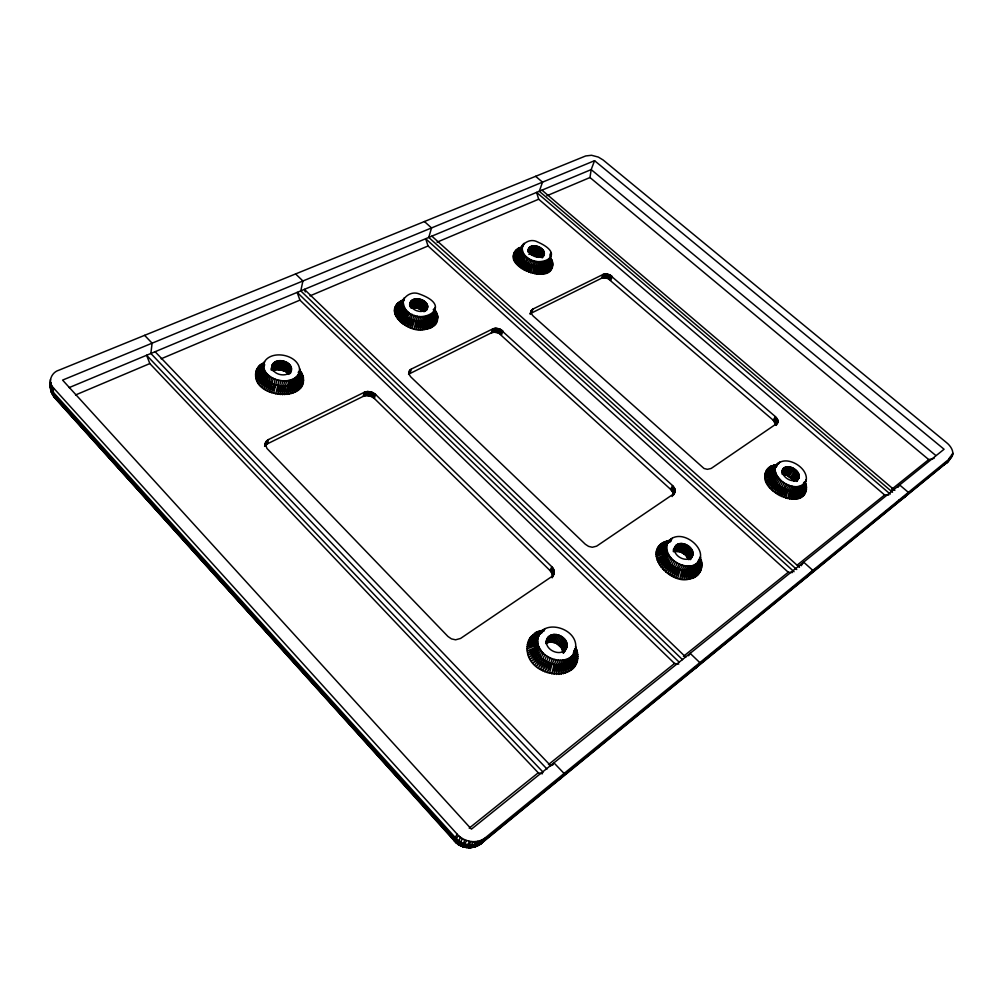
<?xml version="1.0" encoding="UTF-8"?>
<svg xmlns="http://www.w3.org/2000/svg" width="1003" height="1003" viewBox="0 0 1003 1003"><rect width="100%" height="100%" fill="white"/><g stroke="black" fill="none" stroke-linecap="round" stroke-linejoin="round"><path stroke-width="1.5" d="M403.018 299.91C404.134 332.72 462.872 309.777 419.48 294.042C405.839 288.362 394.079 308.372 406.566 316.609C416.772 324.834 435.452 323.731 435.126 307.319M693.01 554.208C693.926 544.968 676.398 538.247 674.38 549.042C674.166 557.818 690.302 564.238 693.01 554.208L690.039 559.323M550.321 257.332C565.278 292.726 487.734 263.99 521.986 246.826M537.671 641.13C538.586 617.647 576.399 626.374 575.785 646.622C574.029 669.302 537.784 660.726 537.671 641.13L535.439 645.681C537.47 666.456 570.682 673.452 575.409 650.032M575.446 646.408C590.466 684.171 527.465 681.024 527.076 648.816L535.439 645.681L536.103 640.591L538.975 634.485M549.794 258.323L552.728 262.422L549.318 258.398C548.679 270.697 530.399 267.274 524.218 260.956C513.122 252.693 525.748 235.542 537.608 241.974C576.374 259.125 521.184 274.183 522.087 245.66M806.362 479.359C807.377 465.016 780.108 452.152 775.106 468.664C774.767 482.619 800.72 495.118 806.362 479.359C803.077 491.019 793.398 494.178 783.017 488.085C775.883 484.762 767.759 473.378 775.883 467.047L770.442 466.408C744.778 488.097 814.423 519.078 805.171 481.641M464.477 839.624C463.599 851.597 450.66 842.42 458.634 835.775L53.347 387.772C47.254 382.043 51.567 372.226 58.914 370.195L585.689 155.954L591.532 155.277L598.34 157.082L603.091 159.966L946.569 442.649C950.744 445.884 955.633 453.068 950.819 457.719L485.465 837.668C477.691 843.999 465.731 842.357 458.634 835.775M255.502 373.292L262.548 369.931C261.821 345.07 307.608 353.708 298.443 376.363C293.014 393.866 258.511 385.628 263.275 367.324L256.956 368.778C245.02 400.912 320.421 404.347 299.709 369.819M288.425 380.488L286.933 394.442L285.479 385.829L286.595 380.739C292.964 380.45 300.599 375.799 299.646 368.577M425.949 316.472L424.457 321.374L424.081 329.561C408.585 333.836 379.836 310.428 403.294 299.897M543.551 261.72L541.796 266.434L541.432 274.057L540.366 266.585L542.121 261.871M566.181 659.51L563.824 664.011L563.347 673.765L562.006 664.487L564.35 659.987M50.463 379.36C49.16 386.832 50.877 396.599 58.262 400.247M50.501 382.256L50.94 390.894L55.052 398.178L455.613 841.755M50.877 383.698L51.416 392.248M699.843 560.125C690.578 586.579 647.136 556.652 670.944 539C686.065 528.067 713.948 555.662 693.148 565.454L690.54 569.905L690.077 578.844C668.374 586.266 637.958 547.111 670.079 540.316M51.479 385.102L51.529 392.261L54.175 397.075M52.306 386.468L52.106 392.236L53.736 396.085L458.058 843.962L457.581 842.833M53.347 387.772L53.335 394.856L55.967 399.018M693.148 565.454C680.335 569.165 661.842 555.888 667.985 541.996M800.106 486.217L797.335 490.592L796.896 498.842L795.943 490.893L798.714 486.518M265.193 443.564L266.974 448.466L447.977 636.491L451.463 638.886L455.6 639.814L460.578 638.435L552.014 576.412C555.461 574.205 554.621 569.127 551.813 566.745L375.523 394.405L372.502 392.411L367.599 391.483L364.29 392.286L268.428 439.59L265.933 441.709L264.604 446.36M483.759 838.897L481.252 843.347C472.814 848.638 461.167 845.905 454.773 838.658L53.134 393.515L50.689 389.477L50.576 382.281L50.651 388.011L53.121 392.085L455.274 837.555C462.12 845.416 475.246 847.911 483.647 841.066L485.465 837.668M50.451 388.073L50.25 383.685M265.933 441.709L265.043 445.896L267.525 443.777L363.161 396.386L366.459 395.583L371.348 396.498L374.357 398.479L550.02 570.544L552.076 573.591L552.44 576.813L554.245 573.014M949.477 457.669L949.402 458.747L952.775 454.284M950.393 456.553L948.362 461.079L483.521 841.191M291.509 368.69C289.942 378.645 271.989 375.674 271.851 366.245C274.734 355.313 296.374 361.87 290.544 373.053M567.008 646.496C568.914 635.438 548.804 628.768 546.409 641.017C545.356 651.561 563.924 657.88 567.008 646.496L563.673 652.953M285.479 385.829L284.752 394.63L283.586 385.929L284.702 380.839L286.595 380.739M424.332 316.66L422.852 321.562L422.163 329.699L421.185 321.624L422.664 316.722M540.366 266.585L539.727 274.145L538.887 266.622L540.63 261.896M562.006 664.487L561.166 674.179L560.088 664.776L562.432 660.275M691.568 565.83L688.948 570.281L688.171 579.17L687.281 570.494L689.888 566.031M795.943 490.893L795.203 499.08L794.451 491.044L797.222 486.668M688.948 570.281L690.077 578.844C700.069 577.54 704.921 565.542 699.918 557.179M283.586 385.929L282.533 394.668L281.667 385.879L282.771 380.789L284.702 380.839M544.328 254.035C544.717 246.901 531.377 242.212 528.343 249.233C528.594 256.078 540.805 260.441 544.328 254.035L543.325 256.73M421.185 321.624L420.194 329.699L419.467 321.562L420.947 316.647M799.165 477.303C800.356 469.379 785.713 461.994 782.302 470.557C781.801 478.168 795.203 485.113 799.165 477.303L796.796 481.064M538.887 266.622L537.959 274.107L537.345 266.535L539.087 261.808M560.088 664.776L558.897 674.417L558.119 664.876L560.451 660.375M687.281 570.494L686.165 579.32L685.538 570.544L688.133 566.081M794.451 491.044L793.423 499.181L792.897 491.056L795.655 486.668M531.302 310.617L531.327 313.638L533.057 315.932L704.018 468.489L707.403 469.329L711.177 468.451L777.651 422.953L777.751 419.856L775.357 416.584L609.661 274.784L605.599 273.919L603.041 274.458L532.982 309.037L531.302 310.617L530.073 313.914M546.898 195.735L589.977 177.531L591.181 169.607L594.566 160.693L944.074 449.244L471.423 829.155L62.587 380.099L594.566 160.693M281.667 385.879L280.288 394.555L279.737 385.691L280.827 380.601L282.771 380.789M419.467 321.562L418.188 329.561L417.737 321.349L419.204 316.447M537.345 266.535L536.141 273.957L535.778 266.322L537.508 261.595M558.119 664.876L556.565 674.442L556.101 664.788L558.42 660.275M685.538 570.544L684.109 579.295L683.733 570.419L686.328 565.955M792.897 491.056L791.58 499.118L791.279 490.906L794.037 486.53M263.839 363.475C261.921 373.091 272.528 379.61 280.827 380.601M279.737 385.691L278.032 394.292L277.806 385.353L278.897 380.25M417.737 321.349L416.157 329.285L415.994 321.023L417.461 316.108M535.778 266.322L534.311 273.681L534.185 265.996L535.915 261.269M263.676 367.562L262.648 372.69L255.564 376.501L262.498 371.298L264.303 362.196M556.101 664.788L554.208 674.279L554.057 664.5L556.377 659.987M683.733 570.419L682.002 579.107L681.915 570.13L684.497 565.654M791.279 490.906L789.687 498.917L789.624 490.617L792.383 486.229M264.591 370.333L263.551 375.461L256.442 379.736L262.999 374.081L264.027 368.954M266.284 373.003L265.243 378.118L258.135 382.895L264.303 376.802L265.344 371.687M267.4 374.244L266.359 379.36L262.046 387.246L267.638 380.538L268.679 375.423M427.729 306.981C425.059 315.268 409.613 310.955 410.152 302.743C413.788 294.218 431.39 300.674 426.877 309.777M271.236 369.167L272.039 365.255M271.261 370.195L272.44 364.315M271.688 377.504L270.622 382.607L265.444 389.728L269.055 381.629L270.12 376.514M271.826 369.305L273.042 363.45M272.302 369.994L273.819 362.685M274.772 362.02L272.941 370.797L277.919 369.455L285.316 370.997L276.364 369.217L277.919 369.455L279.762 360.691M274.032 370.245L275.863 361.481M275.135 379.134L274.057 384.237L269.331 391.772L273.368 378.382M275.236 369.844L277.079 361.067M276.54 369.568L278.383 360.804M675.006 491.997L675.006 489.263L672.599 485.602L500.096 329.122L495.658 328.232L492.774 328.884L411.318 369.079L409.274 370.897L409.023 374.295L410.741 376.852L585.313 544.24L588.573 546.384L592.297 547.262L596.609 546.171L673.439 494.053L675.006 491.997L673.677 494.479M273.568 393.314L276.991 379.761M281.191 360.716L279.323 369.48L276.364 369.217M278.195 369.292L280.752 369.656L282.62 360.904M264.867 445.395L265.469 442.611M265.707 445.069L266.597 440.894M287.259 372.088L282.156 369.982L284.025 361.218M266.535 444.367L267.437 440.179M267.525 443.777L268.428 439.59M285.391 361.682L283.498 370.433L285.805 371.311M286.67 362.271L284.777 371.022L288.588 372.966M287.836 362.986L285.943 371.724L288.588 374.37M286.983 372.527L288.889 363.788M287.861 373.417L289.779 364.678M288.902 372.915L290.506 365.631M289.428 373.918L291.033 366.634M290.093 373.492L291.371 367.662M290.18 380.099L289.052 385.177L289.04 394.116L287.309 385.578M291.058 393.627L289.052 385.177L292.989 393L290.707 384.638L291.835 379.56M290.707 384.638L294.794 392.248L292.237 383.961L293.377 378.896M292.237 383.961L296.474 391.358L293.641 383.171L294.782 378.093M293.641 383.171L297.991 390.343L294.882 382.256L296.023 377.178M294.882 382.256L299.358 389.227L295.96 381.24L297.114 376.163M295.96 381.24L300.561 387.998L296.875 380.124L298.016 375.059M299.721 369.944L297.59 378.933L301.577 386.682L296.875 380.124M302.404 385.29L297.59 378.933L303.031 383.836L298.117 377.68L299.596 371.298M537.32 246.362L534.148 255.489L538.373 257.395L534.373 254.474L528.832 254.185M275.787 393.866L277.806 385.353M414.139 328.884L415.994 321.023M532.468 273.292L534.185 265.996M551.826 673.928L554.057 664.5M679.871 578.744L681.915 570.13M787.756 498.554L789.624 490.617M403.507 298.844L401.187 307.144L394.555 308.987L401.3 305.965L402.755 302.781L396.862 304.059L402.228 302.304M549.456 673.377L552.014 664.024L554.333 659.51M677.727 578.217L680.072 569.679L682.654 565.203M785.8 498.052L787.957 490.191L790.703 485.803M412.12 328.345L415.731 315.644M530.625 272.791L534.336 260.83M363.161 396.386L364.29 392.286M364.164 395.972L365.305 391.885M365.268 395.709L366.408 391.609M366.459 395.583L367.599 391.483M367.687 395.596L368.828 391.509M368.928 395.759L370.082 391.671M370.157 396.06L371.311 391.972M371.348 396.498L372.502 392.411M372.464 397.05L373.617 392.975M373.467 397.727L374.633 393.64M374.357 398.479L375.523 394.405M403.106 301.552L404.159 297.853M402.905 304.649L401.488 309.588L394.756 313.199L401.25 308.36L402.654 303.42M403.946 307.119L402.529 312.046L395.809 316.083L401.927 310.817L403.344 305.89M405.676 309.501L404.247 314.428L397.564 318.904L403.306 313.262L404.723 308.322M406.767 310.617L405.337 315.544L401.388 322.803L406.566 316.609L408.008 311.682M409.6 304.736L410.428 301.916M409.65 305.388L410.879 301.163M409.876 306.128L411.518 300.486M410.24 306.956L412.296 299.922M410.841 313.563L409.387 318.49L404.61 325.047L409.362 312.66M413.223 299.458L410.754 307.908L416.684 307.482L423.366 310.792M414.277 299.107L411.794 307.557L416.822 308.071L422.978 310.604L421.461 309.4L423.993 300.975M412.935 307.344L415.418 298.894M417.9 298.869L415.405 307.307L411.907 307.407L414.139 307.257L416.634 298.819M414.038 315.067L412.584 319.982L408.234 326.915L412.396 314.365M420.458 299.358L417.95 307.783L416.822 308.071L419.179 299.044M421.711 299.784L419.191 308.209L417.95 307.783M420.019 309.125L419.191 308.209L421.536 309.814L420.37 308.748L422.89 300.323M424.996 301.702L422.451 310.128L424.031 311.783L426.576 303.357M423.316 310.93L425.861 302.505M425.009 311.269L427.128 304.26M425.811 310.78L427.516 305.175M426.438 310.291L427.717 306.078M409.801 370.195L408.572 374.244L491.37 332.833L494.253 332.181L498.692 333.071L670.606 489.339L672.637 492.034L673.189 494.868M409.249 373.63L410.49 369.58M410.077 373.129L411.318 369.079M427.466 316.146L425.974 321.048L425.924 329.297L424.081 329.561L422.852 321.562M424.457 321.374L425.924 329.297L429.347 328.382L427.391 320.596L428.895 315.694M427.692 328.909L425.974 321.048L429.347 328.382L430.901 327.743L428.707 320.032L430.212 315.13M427.391 320.596L430.901 327.743L432.318 326.978L429.886 319.343L431.39 314.453M428.707 320.032L432.318 326.978L433.584 326.113L430.914 318.553L432.431 313.663M429.886 319.343L433.584 326.113L434.713 325.148L431.791 317.675L433.309 312.786M430.914 318.553L434.713 325.148L435.678 324.082L432.519 316.71L434.023 311.82M435.126 308.51L433.058 315.657L436.481 322.928L435.678 324.082L431.791 317.675M680.824 564.589L678.241 569.065L675.608 577.527L680.072 569.679M789.022 485.226L786.277 489.614L783.857 497.413L787.957 490.191M532.769 260.291L528.807 272.177L532.606 265.569M552.314 658.846L547.111 672.637L552.014 664.024M412.584 319.982L410.152 327.693L414.264 320.559M274.057 384.237L271.412 392.612L275.913 384.864M432.519 316.71L436.481 322.928L437.784 316.321L434.6 309.288M787.368 484.524L784.622 488.912L781.914 496.635L786.277 489.614M491.37 332.833L492.774 328.884M523.265 243.98L519.855 253.395L513.398 255.238L519.88 252.355L522.601 244.782M550.346 658.006L544.805 671.722L550.008 663.359M679.018 563.824L673.502 576.687L678.241 569.065M492.235 332.494L493.639 328.545M521.999 250.838L520.319 255.577L513.9 259.012L520.005 254.486L521.685 249.734M522.826 246.813L524.08 243.265M493.213 332.269L494.604 328.32M523.127 253.057L521.435 257.796L515.066 261.595L520.795 256.693L522.488 251.954M494.253 332.181L495.658 328.232M531.251 259.652L527.026 271.449L531.051 265.03M495.357 332.219L496.761 328.269M524.857 255.201L523.165 259.94L516.858 264.14L522.224 258.887L523.917 254.148M496.472 332.382L497.877 328.432M497.588 332.67L499.005 328.721M525.923 256.216L520.582 267.676L525.409 261.921L527.114 257.182M527.904 250.549L528.882 247.829M527.929 251.314L529.396 247.239M498.692 333.071L500.096 329.122M528.105 252.167L530.048 246.738M499.72 333.585L501.136 329.636M528.907 251.766L530.85 246.349M529.321 252.831L531.753 246.061M500.673 334.187L502.089 330.25M529.785 258.912L528.079 263.639L523.641 269.732L528.405 258.084M529.835 253.997L532.769 245.885M501.525 334.877L502.942 330.927M530.926 253.947L533.847 245.823M534.988 245.885L532.054 253.997L529.484 254.248M533.207 254.173L531.151 254.712L532.656 255.05L533.207 254.173L536.154 246.061M538.473 246.763L535.602 256.028M534.373 254.474L532.656 255.05L535.514 254.875L537.019 256.668L536.618 255.376L539.576 247.265M542.397 249.258L539.426 257.357L537.646 255.953L540.617 247.854M538.598 256.63L541.557 248.518M540.63 256.781L543.112 250.035M541.194 257.583L543.676 250.838M542.096 257.056L544.09 251.665M542.347 257.871L544.341 252.48M543.425 255.978L544.416 253.27M519.88 252.355L513.574 254.06L520.068 251.352L522.413 248.004L517.962 248.393L522.011 247.628M544.892 261.457L543.137 266.171L543.062 273.844L541.796 266.434M544.616 273.518L543.137 266.171L546.071 273.079L544.378 265.795L546.134 261.081M544.378 265.795L547.4 272.528L545.507 265.306L547.262 260.592M549.945 254.95L550.823 252.606M545.507 265.306L548.616 271.863L546.51 264.717L548.265 260.003M550.196 256.041L551.073 253.696M546.51 264.717L549.694 271.111L547.375 264.027L549.142 259.313M547.375 264.027L550.634 270.258L548.102 263.25L551.161 254.749M548.102 263.25L551.424 269.331L548.666 262.397L551.086 255.79M530.248 313.914L531.715 310.002M532.28 309.463L530.813 313.375L601.474 278.27L604.007 277.731L608.069 278.596L773.238 420.219L775.908 425.147L778.04 421.511M531.515 312.936L532.982 309.037M677.276 562.909L671.446 575.697L676.448 568.3M785.738 483.697L780.021 495.733L784.622 488.912M548.453 657.003L542.573 670.618L548.052 662.532M528.079 263.639L525.296 270.634L529.534 264.378M409.387 318.49L406.378 326.038L410.954 319.293M270.622 382.607L267.325 390.806L272.289 383.485M700.37 558.821L695.618 566.883L699.003 573.666L696.508 565.792L699.944 572.324L697.21 564.589L698.075 561.906L701.849 566.056L698.953 561.567M601.474 278.27L603.041 274.458M602.226 277.981L603.806 274.17M603.079 277.793L604.659 273.982M604.007 277.731L605.599 273.919M604.997 277.781L606.589 273.969M606.025 277.944L607.617 274.132M607.053 278.22L608.645 274.408M608.069 278.596L609.661 274.784M609.034 279.06L610.626 275.261M609.937 279.624L611.529 275.812M610.752 280.251L612.344 276.439M784.183 482.756L778.165 494.705L783.017 488.085M675.608 561.868L669.465 574.569L674.718 567.397M546.66 655.849L540.429 669.365L546.171 661.529M478.632 844.388L481.064 843.673L947.459 462.17L950.067 458.634M949.151 459.738L946.418 463.123L942.67 465.179M550.02 570.544L551.813 566.745M550.873 571.497L552.666 567.698M551.562 572.525L553.368 568.714M552.076 573.591L553.882 569.792M552.402 574.681L554.208 570.883M552.528 575.76L554.333 571.961M552.164 577.816L553.969 574.017M782.691 481.703L776.385 493.564L781.462 487.145M674.029 560.715L667.559 573.315L673.051 566.356M544.98 654.545L538.385 667.96L544.378 660.363M527.076 648.816L527.691 642.835L536.103 640.591L539.827 633.043M537.671 639.375L535.452 643.939L527.277 644.766L535.677 642.233L537.896 637.67M540.855 631.714L538.624 636.278L530.198 637.569L527.691 642.835L535.677 642.233M540.391 633.946L542.071 630.523M525.409 261.921L522.061 268.741L526.7 262.824M541.77 632.906L543.438 629.483M538.298 644.716L536.066 649.267L527.754 652.978L535.652 647.474L537.871 642.923M543.839 630.887L544.968 628.605M406.566 316.609L402.943 323.969L407.92 317.587M539.777 648.251L537.533 652.79L529.283 657.115L536.705 651.047L538.937 646.496M267.638 380.538L263.676 388.525L269.055 381.629M542.046 651.574L539.777 656.112L531.628 661.09L538.573 654.483L540.818 649.944M546.434 640.127L547.726 637.519M545.983 641.795L548.566 636.579M546.347 642.296L549.581 635.789M545.695 643.6L546.848 642.973L550.747 635.162M546.848 642.973L548.139 642.509L552.026 634.711M543.425 653.116L536.467 666.418L542.698 659.071M548.139 642.509L549.519 642.246L553.418 634.435M549.519 642.246L550.96 642.171L554.872 634.36M550.96 642.171L552.452 642.284L556.377 634.485M456.992 834.132L454.447 839.599L454.61 841.429M552.452 642.284L553.944 642.584L557.881 634.786M559.361 635.275L555.411 643.073L553.944 642.584M560.777 635.94L556.828 643.725L561.379 647.775L563.097 652.966L567.109 645.217M562.119 636.767L558.157 644.553L560.577 644.628L559.373 645.506L563.347 637.732M460.452 837.254L457.468 843.786L460.904 846.056M560.464 646.584L564.438 638.811M462.408 838.533L459.161 845.14L458.935 843.874M565.366 640.002L561.379 647.775L563.586 649.054M562.119 649.029L566.106 641.256M562.658 650.333L566.657 642.572M562.984 651.649L566.996 643.888M466.646 840.489L463.01 846.695L460.853 845.968M564.689 651.599L566.695 647.725M468.865 841.128C470.282 844.852 461.367 849.29 463.549 845.955L463.988 846.695L462.421 846.244M471.122 841.53L467.574 847.334L464.264 847.134L467.034 847.623M567.899 658.858L565.542 663.347L565.441 673.151L563.824 664.011M567.422 672.361L565.542 663.347L569.278 671.383L567.121 662.519L569.478 658.018M473.391 841.693L469.705 847.472L465.593 846.983M567.121 662.519L570.97 670.242L568.551 661.516L570.92 657.015M573.929 651.724L575.709 648.352M568.551 661.516L572.512 668.951L569.829 660.363L572.199 655.874M668.813 540.88L664.375 549.067L656.802 549.744L664.839 547.738L667.296 544.378L661.654 543.313L667.083 543.463M569.829 660.363L573.879 667.522L570.92 659.071L574.907 651.649M475.623 841.605C474.494 843.912 472.288 849.604 468.765 847.021L467.185 847.084L473.855 847.084L477.804 841.279M479.91 840.702L475.836 846.545L469.542 847.497M481.904 839.912L478.607 845.19L474.921 846.871M670.606 489.339L672.599 485.602M671.421 490.191L673.427 486.455M672.11 491.094L674.116 487.358M672.637 492.034L674.643 488.311M673 493L675.006 489.263M673.189 493.94L675.195 490.216M672.098 496.548L675.195 491.131M673.314 495.269L674.655 492.786M667.923 543.25L669.803 539.865M666.519 547.45L664.011 551.951L656.125 553.004L664.099 550.484L666.594 545.971M669.064 542.372L670.944 539M670.982 540.517L672.236 538.26M656.225 556.515L664.124 553.468L666.631 548.967M667.446 552.076L664.926 556.577L657.115 560.125L664.425 555.01L666.945 550.509M669.001 555.16L666.468 559.661L658.758 563.749L665.616 558.132L668.136 553.631M673.352 549.531L675.984 545.243M671.233 558.094L668.688 562.583L661.102 567.222L667.496 561.153L670.029 556.652M673.201 551.011L676.824 544.579M552.565 765.264L553.932 762.844L564.1 773.463L560.426 778.917L556.853 780.459M673.464 551.775L677.815 544.065M678.931 543.701L674.568 551.412L681.062 552.039L687.745 556.427L680.159 551.362L686.428 555.186M675.771 551.211L680.134 543.488M677.05 551.174L681.426 543.45M672.562 559.448L665.754 571.936L671.483 565.203M678.379 551.299L682.755 543.588M684.121 543.889L679.733 551.587L678.454 550.735M681.062 552.039L685.463 544.341M682.366 552.64L686.767 544.942M683.607 553.38L688.02 545.682M684.748 554.233L689.174 546.547M692.822 551.951L688.371 559.636L685.776 555.198L690.214 547.5M688.885 558.169L686.679 556.239L691.105 548.553M687.419 557.342L691.857 549.657M687.983 558.483L692.434 550.797M689.299 559.498L693.01 553.104M690.352 559.649L692.81 555.261M690.929 558.784L692.421 556.226M773.238 420.219L775.357 416.584M536.103 640.591L528.33 640.98L536.755 639.049L537.595 637.607L530.198 637.569L536.103 632.341L544.153 629.734M774.028 420.984L776.146 417.348M774.705 421.799L776.823 418.151M775.231 422.639L777.363 419.003M775.62 423.492L777.751 419.856M775.846 424.332L777.977 420.696M776.234 425.372L777.927 422.263M694.628 564.915L692.007 569.378L691.894 578.355L690.54 569.905M693.6 577.715L692.007 569.378L695.179 576.913L693.361 568.688L695.982 564.225M693.361 568.688L696.609 575.96L694.565 567.848L697.185 563.398M698.74 560.79L700.708 557.442M777.588 463.373L772.586 471.849L765.251 472.714L772.924 470.695L776.761 464.239M777.225 464.84L778.554 462.634M775.131 469.956L772.448 474.369L764.863 475.572L772.435 473.077L775.106 468.664M778.328 464.213L779.657 462.007M765.176 478.632L772.649 475.698L775.332 471.285M776.259 474.018L773.564 478.431L766.204 481.829L773.025 477.052L775.708 472.651M777.839 476.751L775.143 481.164L767.897 485.026L774.278 479.81L776.974 475.397M781.914 470.733L783.456 468.2M781.851 471.423L784.17 467.636M781.939 472.237L785.023 467.197M780.021 479.359L777.312 483.759L770.216 488.11L776.159 482.481L778.867 478.08M782.127 473.203L786.001 466.896M787.067 466.746L782.428 474.306L788.433 475.685L794.188 480.976M783.569 474.294L788.22 466.734M782.252 473.917L784.772 474.432L789.424 466.884M781.299 480.575L774.68 492.323L779.983 486.104M784.772 474.432L782.566 473.968L786.001 474.72L790.652 467.16M791.894 467.586L787.267 475.698L793.987 480.763L792.52 478.92L797.222 471.385M794.263 468.815L788.772 476.525L788.433 475.685L793.097 468.138M789.587 476.35L790.665 477.127L795.354 469.592M798.538 473.378L793.824 480.913L791.643 477.992L796.344 470.457M793.248 479.898L797.949 472.375M795.028 480.675L798.965 474.406M796.056 480.424L799.203 475.409M796.119 481.402L799.278 476.387M796.833 481.39L798.864 478.143M688.622 655.774L690.152 653.342L699.831 662.644L695.769 668.186L692.045 669.991M801.397 485.778L798.626 490.154L798.488 498.453L797.335 490.592M799.98 497.927L798.626 490.154L801.334 497.25L799.78 489.577L802.563 485.201M799.78 489.577L802.563 496.447L800.808 488.875L806.149 480.562M800.808 488.875L803.641 495.52L801.698 488.047L805.76 481.691M801.698 488.047L804.569 494.479L802.425 487.107L805.196 482.731M481.064 843.673L483.647 841.066M801.196 565.742L803.641 562.119L812.831 570.381L807.402 576.725M943.773 463.875L943.284 464.577L944.676 464L944.011 464.64M945.277 463.95L948.086 460.741M897.961 487.333L899.641 484.963L908.379 492.373L905.032 496.861L901.584 499.344M951.208 455.437L952.85 453.206M948.362 461.079L952.524 455.287M949.089 460.364L952.123 456.202M947.459 462.17L949.665 459.55M260.567 385.867L266.359 379.36L259.263 384.412L265.243 378.118M399.971 321.562L405.337 315.544L398.692 320.258L404.247 314.428M519.215 266.547L524.218 260.956L517.974 265.369L523.165 259.94M534.699 664.751L541.169 657.642L533.082 662.958L539.777 656.112M664.061 570.456L670.017 563.937L662.507 568.877L668.688 562.583M773.075 490.994L778.591 484.976L771.583 489.589L777.312 483.759M474.444 846.168L476.701 846.156L481.252 843.347M948.738 460.64L945.19 463.261M946.418 463.123L948.174 461.455M263.551 375.461L257.194 381.341L264.303 376.802M402.529 312.046L396.599 317.5L403.306 313.262M521.435 257.796L515.881 262.886L522.224 258.887M537.533 652.79L530.361 659.134L538.573 654.483M666.468 559.661L659.836 565.504L667.496 561.153M775.143 481.164L768.988 486.593L776.159 482.481M489.464 835.537L491.871 833.568M549.631 786.365L552.039 784.396M620.819 728.191L624.443 725.232M626.862 723.251L629.27 721.282M632.893 718.324L635.313 716.355M693.249 669.001L695.681 667.02M698.101 665.039L701.736 662.068M704.169 660.087L706.588 658.106M710.224 655.135L712.644 653.154M715.076 651.173L717.496 649.192M721.132 646.22L723.564 644.239M791.442 588.761L806.149 577.377M808.405 574.895L812.029 571.936M814.449 569.967L816.868 567.986M820.492 565.028L822.899 563.047M873.651 521.585L883.317 513.686M885.737 511.706L894.187 504.797M896.607 502.829L900.23 499.858L898.788 500.221M902.65 497.877L905.082 495.896M908.718 492.924L911.138 490.943M262.648 372.69L255.903 378.118L262.999 374.081M401.488 309.588L395.182 314.641L401.927 310.817M469.191 828.152L538.26 772.774L542.46 773.777M548.453 764.587L674.53 663.472L678.755 664.074M683.407 656.351L788.27 572.249L792.433 572.563M797.322 564.99L884.633 494.968L888.708 495.056M891.642 489.339L928.74 459.587L934.119 458.358M520.319 255.577L514.401 260.304L520.795 256.693M264.767 362.008L260.128 364.929L256.956 368.778L263.927 366.108L257.834 367.411L264.779 364.967L258.887 366.12L264.416 364.352M536.066 649.267L528.418 655.059L536.705 651.047M664.926 556.577L657.843 561.943L665.616 558.132M773.564 478.431L766.969 483.433L774.278 479.81M945.954 463.286L947.133 462.433M479.459 844.827L482.932 842.144M480.424 844.2L476.701 846.156M255.426 374.884L262.498 371.298M394.505 311.77L401.25 308.36M513.561 257.733L520.005 254.486M394.43 310.353L401.187 307.144M513.398 256.467L519.855 253.395M765.602 480.224L773.025 477.052M75.538 394.969L149.836 363.575L538.26 772.774M161.157 358.786L299.922 300.123L674.53 663.472M309.99 295.872L428.043 245.973L788.27 572.249M437.07 242.162L538.674 199.221L884.633 494.968M656.576 558.307L664.425 555.01M69.144 387.609L591.181 169.607L935.736 455.437M263.275 367.324L256.267 370.232L262.811 368.602L255.778 371.737L262.548 369.931M527.315 650.884L535.652 647.474M473.93 846.958L475.623 846.281M478.607 845.19C470.47 849.014 460.302 846.181 454.447 839.599L51.529 392.261M473.855 847.084L470.307 847.723M772.448 474.369L764.925 477.077L772.649 475.698M402.755 302.781L396.022 305.175L402.09 303.771L395.358 306.379L401.614 304.849L394.869 307.658L401.3 305.965M664.011 551.951L656.075 554.734L664.124 553.468M535.452 643.939L527.064 646.772L535.439 645.681M772.586 471.849L764.963 474.106L772.435 473.077M264.24 363.75L260.128 364.929L264.378 364.164M664.375 549.067L656.363 551.337L664.099 550.484M475.836 846.545L472.15 847.435M520.068 251.352L513.912 252.932L520.419 250.399L514.426 251.866L520.933 249.521L515.091 250.875L521.598 248.719L515.906 249.96L522.413 248.004L516.871 249.133M776.56 464.69L770.442 466.408L775.683 466.42M402.14 302.154L397.852 303.019L403.219 301.439L399.018 302.079M775.883 467.047L769.201 467.172L774.918 467.787L768.097 468.062L774.09 468.652L766.355 470.194L773.426 469.617L765.715 471.41L772.924 470.695M537.595 637.607L529.17 639.224L536.755 639.049M667.296 544.378L660.35 544.353L666.305 545.381L658.219 546.836L665.478 546.51L657.416 548.24L664.839 547.738M521.811 247.315L519.19 247.766L521.974 247.503M404.334 300.561L400.31 301.239L403.143 301.113M416.684 307.482L413.537 307.507M261.52 363.838L264.253 363.399M477.19 845.416L478.381 845.241M401.739 300.511L404.334 300.123M455.989 842.808L456.779 842.921L456.378 841.642M767.145 469.065L774.09 468.652M411.594 307.382L414.139 307.257M468.426 847.798L471.071 847.685M659.209 545.532L666.305 545.381M788.433 475.685L784.145 474.419L787.23 475.134L785.713 474.996M776.936 465.906L771.808 465.768L775.695 466.257M531.427 636.052L538.624 636.278L532.831 634.661L538.435 634.999M777.049 465.455L773.288 465.267L776.986 465.768M668.399 542.698L663.108 542.41L667.108 543.225M469.705 847.472L463.373 846.356L455.863 841.931M469.065 847.761L466.031 847.447M669.854 542.071L664.688 541.658L668.462 542.485M539.84 633.921L534.386 633.42L538.473 634.673M668.901 541.332L666.381 541.043L669.954 541.896M541.407 632.993L536.103 632.341L539.927 633.62M668.186 540.604L671.233 541.043M774.88 464.916L777.212 465.242M541.808 632.04L537.959 631.426L541.532 632.73M543.651 631.414L539.927 630.686L542.147 631.564M782.566 473.968L786.001 474.72M280.752 369.656L282.156 369.982M462.533 846.645L465.003 847.272M463.01 846.695L455.838 842.47M299.095 371.536L301.803 372.828L299.433 371.185M536.618 255.376L537.646 255.953M686.679 556.239L688.948 557.743L685.776 555.198M433.547 309.25L435.578 310.654M574.982 649.029L577.051 650.471L575.183 648.615M420.37 308.748L422.978 310.604M298.944 371.774L302.58 374.382M574.343 650.157L577.54 652.539L574.769 649.568M574.518 651.988L577.828 654.595L574.192 650.408M589.977 177.531L928.74 459.587M535.615 176.315L542.51 182.157L539.301 191.285L892.557 492.247M541.971 190.156L894.864 490.379M890.25 494.103L536.605 192.4L538.674 199.221M298.117 377.68L303.47 382.319L298.443 376.363L303.696 380.764L298.568 375.022L303.721 379.172L298.493 373.643L303.533 377.579L298.217 372.263L303.157 375.975L298.819 371.912M570.92 659.071L575.058 665.942L571.835 657.667L576.035 664.262L572.537 656.138L576.825 662.469L573.039 654.533L577.753 658.645L573.34 652.853L577.904 656.639L574.305 652.226M424.419 221.538L431.528 227.932L428.77 237.435L796.771 569.528M431.854 236.144L799.466 567.347M794.05 571.71L425.673 238.727L428.043 245.973M433.497 309.425L436.38 312.058M434.061 310.692L437.032 313.475L433.434 309.538M295.597 273.932L302.919 280.978L300.787 290.883L682.541 659.686M685.751 657.103L304.385 289.378L305.288 291.948M679.319 662.293L297.176 292.387L299.922 300.123M454.372 840.99L456.302 842.959M699.592 559.097L701.26 560.765L699.379 558.32M51.629 390.919L50.927 389.515L52.093 393.527L55.152 397.99M699.041 559.85L701.649 562.558L699.417 559.473M144.608 335.341L152.105 343.176L150.864 353.482L546.999 769.038M155.101 351.714L550.873 765.903M543.112 772.185L146.614 355.263L149.836 363.575M698.226 560.451L701.849 564.325L698.915 560.025M54.3 397.201L455.023 841.68M550.246 258.034L551.838 259.865L549.957 257.483M433.96 310.792L437.496 314.892L433.434 310.993L437.784 316.321L433.609 312.209L437.885 317.725L433.609 313.4L437.809 319.092L433.421 314.553L437.546 320.433L433.058 315.657L437.107 321.712M549.882 258.272L552.365 261.144L550.509 258.674M791.643 477.992L793.987 480.763M548.666 262.397L552.051 268.315L549.08 261.47L552.829 266.096L549.318 260.492L552.954 264.905L549.406 259.464L552.929 263.676L549.318 258.398M804.419 482.368L806.262 484.8L804.719 482.305M802.425 487.107L805.334 493.326L802.977 486.066L805.923 492.084L803.378 484.938L806.337 490.755L803.591 483.734L806.65 487.872L803.629 482.468L806.537 486.355L804.256 482.456M573.039 654.533L577.389 660.588M51.755 392.223L52.657 393.502L52.532 392.261M790.665 477.127L791.568 478.481M701.661 567.736L698.075 561.906L701.285 569.353L697.737 563.285L700.708 570.883L697.21 564.589M549.08 261.47L552.515 267.237M460.39 844.752L460.891 845.642M803.591 483.734L806.588 489.339M694.565 567.848L697.887 574.882L695.618 566.883M55.29 396.812L55.717 397.815L52.971 394.718M557.192 642.484L556.828 643.725L555.411 643.073L557.192 642.484"/></g></svg>
